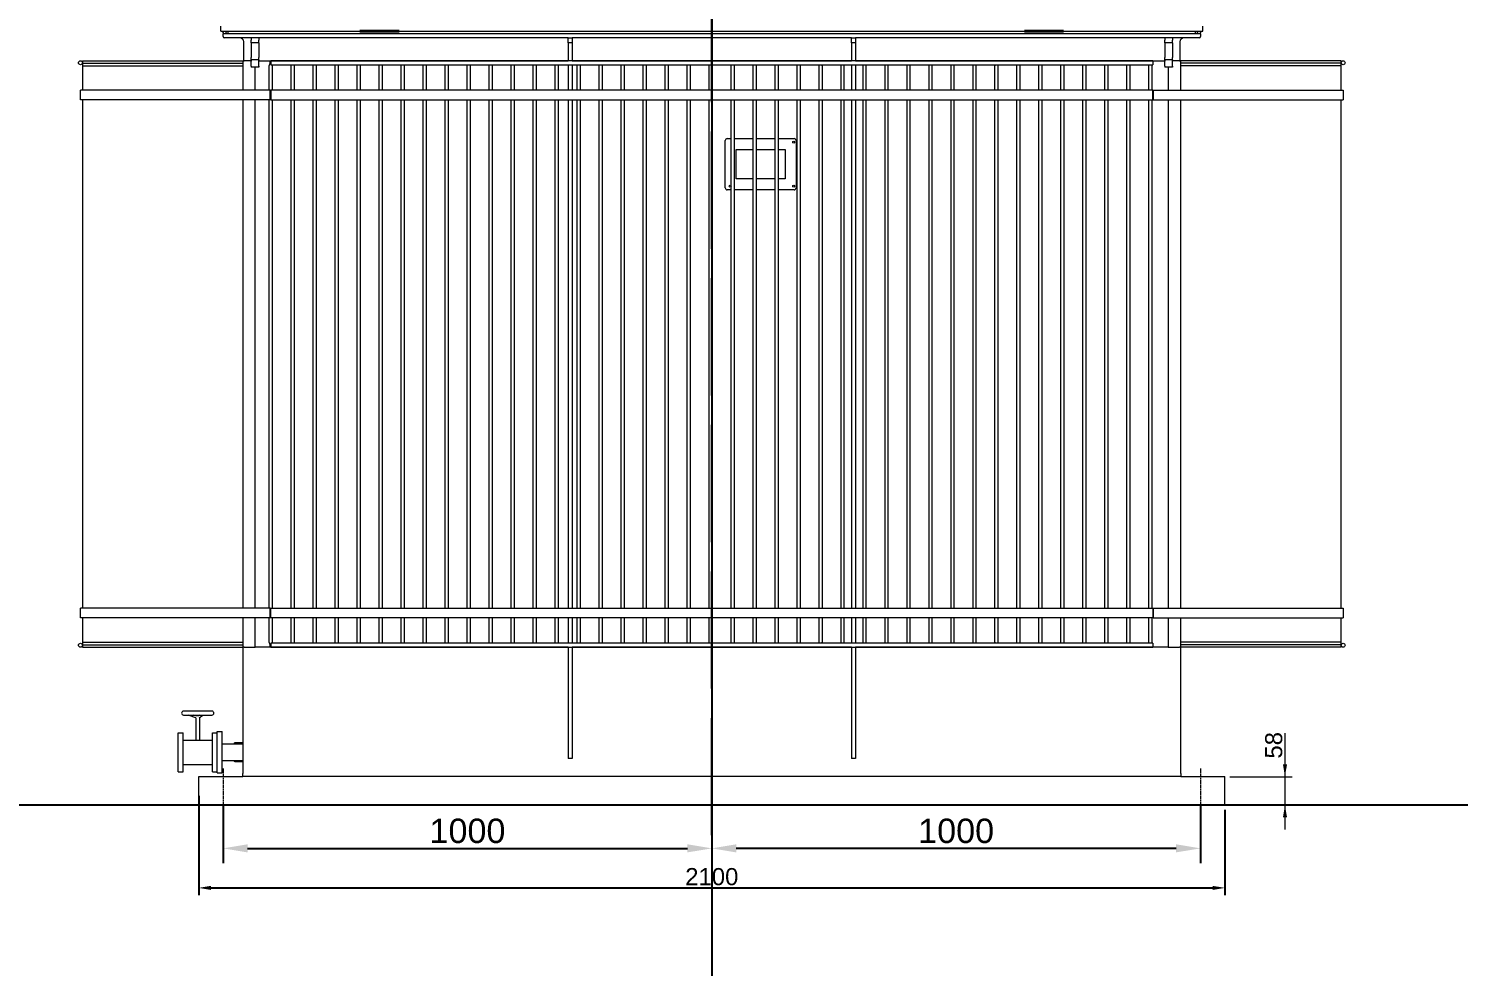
# Model space of a CAD drawing. Header units: millimetres. Extents: x 30710 to 48779, y -19256 to -8564.
# Drawn here: x 35072 to 37998, y -12579 to -10659 of the extents above; entities that cross this region are included whole.
import ezdxf

# ---------------------------------------------------------------- set-up
doc = ezdxf.new("R2010")
doc.units = ezdxf.units.MM
doc.header["$LTSCALE"] = 10
doc.linetypes.add('ACAD_ISO04W100', pattern=[30, 24, -3, 0, -3])
doc.linetypes.add('CENTER2', pattern=[1.125, 0.75, -0.125, 0.125, -0.125])
doc.layers.get('0').update_dxf_attribs({"color": 1, "linetype": 'ACAD_ISO04W100', "lineweight": 25})
doc.layers.get('Defpoints').update_dxf_attribs({"lineweight": 25})
for name, color, linetype, lineweight in [('2', 3, 'Continuous', 25), ('中心线', 1, 'CENTER2', 18), ('尺寸线层', 3, 'Continuous', 18), ('粗实线', 4, 'Continuous', 18), ('细实线', 3, 'Continuous', 35)]:
    doc.layers.add(name, color=color, linetype=linetype, lineweight=lineweight)
doc.styles.get("Standard").update_dxf_attribs({"font": ''})
doc.styles.get('Standard').set_extended_font_data('arial')
doc.dimstyles.new('1-10', dxfattribs={"dimscale": 10, "dimtxt": 3.5, "dimasz": 2.5, "dimexe": 1.5, "dimexo": 1, "dimgap": 0.5, "dimtad": 1, "dimtxsty": 'Standard', "dimcen": 2.5, "dimdle": 5, "dimclrd": 3, "dimclre": 3, "dimclrt": 3, "dimadec": 0, "dimazin": 0, "dimtfac": 1, "dimtmove": 0, "dimatfit": 2, "dimfxl": 0, "dimtolj": 1, "dimarcsym": 0})
doc.dimstyles.new('2', dxfattribs={"dimscale": 20, "dimtxt": 2.5, "dimasz": 2.5, "dimexe": 1.5, "dimexo": 0, "dimgap": 0.5, "dimtad": 1, "dimtoh": 1, "dimtxsty": 'Standard', "dimcen": -2.5, "dimdle": 5, "dimclrd": 3, "dimclre": 3, "dimclrt": 3, "dimazin": 2, "dimtfac": 1, "dimtmove": 0, "dimatfit": 2, "dimfxl": 0, "dimtolj": 1, "dimarcsym": 0})

# ---------------------------------------------------------------- blocks, each defined once
blk = doc.blocks.new('*X63')
at = {"layer": '2'}
for points in [[(35520.2, -12328.6), (35520.2, -12345.2), (35470.2, -12336.9)], [(36420.2, -12328.6), (36420.2, -12345.2), (36470.2, -12336.9)]]:
    blk.add_hatch(color=3, dxfattribs=at).paths.add_polyline_path(points, flags=0)
at = {"layer": '2', "color": 3, "lineweight": -2}
for p, q in [((35470.2, -12248.2), (35470.2, -12366.9)), ((36470.2, -12248.2), (36470.2, -12366.9)), ((35520.2, -12336.9), (36420.2, -12336.9))]:
    blk.add_line(p, q, dxfattribs=at)
at = {"layer": '2', "color": 3, "insert": (35970.2, -12301.4), "char_height": 50, "width": 288.796, "attachment_point": 5}
blk.add_mtext('1000', dxfattribs=at)
blk = doc.blocks.new('*X64')
at = {"layer": '2'}
for points in [[(35445.2, -12413.7), (35445.2, -12422), (35420.2, -12417.8)], [(37495.2, -12413.7), (37495.2, -12422), (37520.2, -12417.8)]]:
    blk.add_hatch(color=3, dxfattribs=at).paths.add_polyline_path(points, flags=0)
at = {"layer": '2', "color": 3, "lineweight": -2}
for p, q in [((35420.2, -12229.2), (35420.2, -12432.8)), ((37520.2, -12258.2), (37520.2, -12432.8)), ((35445.2, -12417.8), (37495.2, -12417.8))]:
    blk.add_line(p, q, dxfattribs=at)
at = {"layer": '2', "color": 3, "insert": (36470.2, -12395), "char_height": 35, "width": 209.947, "attachment_point": 5}
blk.add_mtext('2100', dxfattribs=at)
blk = doc.blocks.new('*X65')
at = {"layer": '2'}
for points in [[(36520.2, -12328.6), (36520.2, -12345.2), (36470.2, -12336.9)], [(37420.2, -12328.6), (37420.2, -12345.2), (37470.2, -12336.9)]]:
    blk.add_hatch(color=3, dxfattribs=at).paths.add_polyline_path(points, flags=0)
at = {"layer": '2', "color": 3, "lineweight": -2}
for p, q in [((36470.2, -12248.2), (36470.2, -12366.9)), ((37470.2, -12248.2), (37470.2, -12366.9)), ((37420.2, -12336.9), (36520.2, -12336.9))]:
    blk.add_line(p, q, dxfattribs=at)
at = {"layer": '2', "color": 3, "insert": (36970.2, -12301.4), "char_height": 50, "width": 288.796, "attachment_point": 5}
blk.add_mtext('1000', dxfattribs=at)
blk = doc.blocks.new('*X66')
at = {"layer": '尺寸线层', "linetype": 'Continuous'}
for points in [[(37643.1, -12190.2), (37647.3, -12165.2), (37639, -12165.2)], [(37643.1, -12248.2), (37647.3, -12273.2), (37639, -12273.2)]]:
    blk.add_hatch(color=3, dxfattribs=at).paths.add_polyline_path(points, flags=0)
at = {"layer": '尺寸线层', "color": 3, "linetype": 'Continuous'}
for p, q in [((37643.1, -12100.9), (37643.1, -12298.2)), ((37530.2, -12190.2), (37658.1, -12190.2)), ((37530.2, -12248.2), (37658.1, -12248.2))]:
    blk.add_line(p, q, dxfattribs=at)
at = {"layer": '尺寸线层', "color": 3, "insert": (37620.3, -12126), "char_height": 35, "width": 100.358, "attachment_point": 5, "rotation": 90}
blk.add_mtext('58', dxfattribs=at)

msp = doc.modelspace()

# ---------------------------------------------------------------- linework, layer by layer
msp.add_line((36470.22, -12310.159), (36470.22, -9854.703))
at = {"layer": 'Defpoints'}
for p, q in [((36470.22, -8564.163), (36470.22, -19256.163)), ((30710.22, -12248.159), (45830.22, -12248.159))]:
    msp.add_line(p, q, dxfattribs=at)
at = {"layer": '中心线'}
for p, q in [((35470.22, -12173.24), (35470.22, -12248.159)), ((37470.22, -12173.24), (37470.22, -12248.159))]:
    msp.add_line(p, q, dxfattribs=at)
at = {"layer": '粗实线'}
for p, q in [((35465.22, -10664.159), (35465.22, -10654.159)), ((35465.22, -10664.159), (37475.22, -10664.159)), ((37470.22, -10670.159), (35470.22, -10670.159)), ((35470.22, -10675.489), (35470.22, -10670.159)), ((36176.22, -10678.159), (35472.89, -10678.159)), ((35480.22, -10667.159), (35480.22, -10664.159)), ((35480.22, -10670.159), (35480.22, -10667.159)), ((35527.22, -10678.159), (35527.22, -10683.159)), ((35543.22, -10678.159), (35543.22, -10683.159)), ((36176.22, -10678.159), (36184.22, -10678.159)), ((36176.22, -10688.159), (36176.22, -10678.159)), ((36184.22, -10678.159), (36184.22, -10688.159)), ((36756.22, -10678.159), (36184.22, -10678.159)), ((36756.22, -10688.159), (36756.22, -10678.159)), ((36756.22, -10678.159), (36764.22, -10678.159)), ((36764.22, -10678.159), (36764.22, -10688.159)), ((37467.55, -10678.159), (36764.22, -10678.159)), ((37397.22, -10678.159), (37397.22, -10683.159)), ((37413.22, -10678.159), (37413.22, -10683.159)), ((37460.22, -10667.159), (37460.22, -10664.159)), ((37460.22, -10670.159), (37460.22, -10667.159)), ((37470.22, -10670.159), (37470.22, -10675.489)), ((37475.22, -10664.159), (37475.22, -10654.159)), ((35512.22, -10725.159), (35512.22, -10686.159)), ((35527.22, -10688.159), (35527.22, -10683.159)), ((35543.22, -10688.159), (35527.22, -10688.159)), ((35527.22, -10688.159), (35527.22, -10718.159)), ((35543.22, -10688.159), (35543.22, -10683.159)), ((35543.22, -10688.159), (35543.22, -10718.159)), ((36184.22, -10688.159), (36176.22, -10688.159)), ((36176.22, -10688.159), (36176.22, -10725.159)), ((36184.22, -10688.159), (36184.22, -10725.159)), ((36764.22, -10688.159), (36756.22, -10688.159)), ((36756.22, -10688.159), (36756.22, -10725.159)), ((36764.22, -10688.159), (36764.22, -10725.159)), ((37397.22, -10688.159), (37397.22, -10683.159)), ((37413.22, -10688.159), (37397.22, -10688.159)), ((37397.22, -10688.159), (37397.22, -10718.159)), ((37413.22, -10688.159), (37413.22, -10683.159)), ((37413.22, -10688.159), (37413.22, -10718.159)), ((37428.22, -10686.159), (37428.22, -10725.159)), ((35182.22, -10725.159), (35511.02, -10725.159)), ((35182.22, -10725.159), (35182.22, -10730.159)), ((35182.22, -10730.159), (35511.02, -10730.159)), ((35182.22, -10730.159), (35182.22, -10735.104)), ((35182.22, -10735.104), (35182.22, -10785.159)), ((35182.22, -10735.104), (35511.02, -10735.104)), ((35511.02, -10725.159), (35513.42, -10725.159)), ((35511.02, -10785.159), (35511.02, -10725.159)), ((35527.22, -10725.159), (35513.42, -10725.159)), ((35527.22, -10723.159), (35527.22, -10718.159)), ((35543.22, -10723.159), (35527.22, -10723.159)), ((35527.22, -10725.728), (35527.22, -10723.159)), ((35527.22, -10735.856), (35527.22, -10725.728)), ((35527.22, -10735.856), (35527.22, -10738.159)), ((35543.22, -10738.159), (35527.22, -10738.159)), ((35536.02, -10785.159), (35536.02, -10738.159)), ((35543.22, -10723.159), (35543.22, -10718.159)), ((35543.22, -10723.159), (35543.22, -10725.728)), ((35543.22, -10725.159), (35566.52, -10725.159)), ((35543.22, -10735.856), (35543.22, -10725.728)), ((35543.22, -10735.856), (35543.22, -10738.159)), ((35564.72, -10735.104), (35566.52, -10730.159)), ((35564.72, -10785.159), (35564.72, -10735.104)), ((35566.52, -10730.159), (35566.52, -10725.159)), ((35566.52, -10725.159), (35568.92, -10725.159)), ((37372.72, -10725.159), (35567.72, -10725.159)), ((35567.72, -10725.159), (35567.72, -10733.159)), ((35567.72, -10733.159), (37372.72, -10733.159)), ((35568.92, -10725.159), (35611.52, -10725.159)), ((35570.011, -10733.159), (35570.72, -10735.104)), ((35570.72, -10735.104), (35570.72, -10785.159)), ((35609.72, -10735.104), (35610.428, -10733.159)), ((35609.72, -10785.159), (35609.72, -10735.104)), ((35611.52, -10725.159), (35613.92, -10725.159)), ((35613.92, -10725.159), (35656.52, -10725.159)), ((35615.011, -10733.159), (35615.72, -10735.104)), ((35615.72, -10735.104), (35615.72, -10785.159)), ((35654.72, -10735.104), (35655.428, -10733.159)), ((35654.72, -10785.159), (35654.72, -10735.104)), ((35656.52, -10725.159), (35658.92, -10725.159)), ((35658.92, -10725.159), (35701.52, -10725.159)), ((35660.011, -10733.159), (35660.72, -10735.104)), ((35660.72, -10735.104), (35660.72, -10785.159)), ((35699.72, -10735.104), (35700.428, -10733.159)), ((35699.72, -10785.159), (35699.72, -10735.104)), ((35701.52, -10725.159), (35703.92, -10725.159)), ((35703.92, -10725.159), (35746.52, -10725.159)), ((35705.011, -10733.159), (35705.72, -10735.104)), ((35705.72, -10735.104), (35705.72, -10785.159)), ((35744.72, -10735.104), (35745.428, -10733.159)), ((35744.72, -10785.159), (35744.72, -10735.104)), ((35746.52, -10725.159), (35748.92, -10725.159)), ((35748.92, -10725.159), (35791.52, -10725.159)), ((35750.011, -10733.159), (35750.72, -10735.104)), ((35750.72, -10735.104), (35750.72, -10785.159)), ((35789.72, -10735.104), (35790.428, -10733.159)), ((35789.72, -10785.159), (35789.72, -10735.104)), ((35791.52, -10725.159), (35793.92, -10725.159)), ((35793.92, -10725.159), (35836.52, -10725.159)), ((35795.011, -10733.159), (35795.72, -10735.104)), ((35795.72, -10735.104), (35795.72, -10785.159)), ((35834.72, -10735.104), (35835.428, -10733.159)), ((35834.72, -10785.159), (35834.72, -10735.104)), ((35836.52, -10725.159), (35838.92, -10725.159)), ((35838.92, -10725.159), (35881.52, -10725.159)), ((35840.011, -10733.159), (35840.72, -10735.104)), ((35840.72, -10735.104), (35840.72, -10785.159)), ((35879.72, -10735.104), (35880.428, -10733.159)), ((35879.72, -10785.159), (35879.72, -10735.104)), ((35881.52, -10725.159), (35883.92, -10725.159)), ((35883.92, -10725.159), (35926.52, -10725.159)), ((35885.011, -10733.159), (35885.72, -10735.104)), ((35885.72, -10735.104), (35885.72, -10785.159)), ((35924.72, -10735.104), (35925.428, -10733.159)), ((35924.72, -10785.159), (35924.72, -10735.104)), ((35926.52, -10725.159), (35928.92, -10725.159)), ((35928.92, -10725.159), (35971.52, -10725.159)), ((35930.011, -10733.159), (35930.72, -10735.104)), ((35930.72, -10735.104), (35930.72, -10785.159)), ((35969.72, -10735.104), (35970.428, -10733.159)), ((35969.72, -10785.159), (35969.72, -10735.104)), ((35971.52, -10725.159), (35973.92, -10725.159)), ((35973.92, -10725.159), (36016.52, -10725.159)), ((35975.011, -10733.159), (35975.72, -10735.104)), ((35975.72, -10735.104), (35975.72, -10785.159)), ((36014.72, -10735.104), (36015.428, -10733.159)), ((36014.72, -10785.159), (36014.72, -10735.104)), ((36016.52, -10725.159), (36018.92, -10725.159)), ((36018.92, -10725.159), (36061.52, -10725.159)), ((36020.011, -10733.159), (36020.72, -10735.104)), ((36020.72, -10735.104), (36020.72, -10785.159)), ((36059.72, -10735.104), (36060.428, -10733.159)), ((36059.72, -10785.159), (36059.72, -10735.104)), ((36061.52, -10725.159), (36063.92, -10725.159)), ((36063.92, -10725.159), (36106.52, -10725.159)), ((36065.011, -10733.159), (36065.72, -10735.104)), ((36065.72, -10735.104), (36065.72, -10785.159)), ((36104.72, -10735.104), (36105.428, -10733.159)), ((36104.72, -10785.159), (36104.72, -10735.104)), ((36106.52, -10725.159), (36108.92, -10725.159)), ((36108.92, -10725.159), (36151.52, -10725.159)), ((36110.011, -10733.159), (36110.72, -10735.104)), ((36110.72, -10735.104), (36110.72, -10785.159)), ((36149.72, -10735.104), (36150.428, -10733.159)), ((36149.72, -10785.159), (36149.72, -10735.104)), ((36151.52, -10725.159), (36153.92, -10725.159)), ((36153.92, -10725.159), (36176.22, -10725.159)), ((36155.011, -10733.159), (36155.72, -10735.104)), ((36155.72, -10735.104), (36155.72, -10785.159)), ((36176.22, -10733.159), (36176.22, -10785.159)), ((36184.22, -10725.159), (36196.52, -10725.159)), ((36184.22, -10733.159), (36184.22, -10785.159)), ((36194.72, -10735.104), (36195.428, -10733.159)), ((36194.72, -10785.159), (36194.72, -10735.104)), ((36196.52, -10725.159), (36198.92, -10725.159)), ((36198.92, -10725.159), (36241.52, -10725.159)), ((36200.011, -10733.159), (36200.72, -10735.104)), ((36200.72, -10735.104), (36200.72, -10785.159)), ((36239.72, -10735.104), (36240.428, -10733.159)), ((36239.72, -10785.159), (36239.72, -10735.104)), ((36241.52, -10725.159), (36243.92, -10725.159)), ((36243.92, -10725.159), (36286.52, -10725.159)), ((36245.011, -10733.159), (36245.72, -10735.104)), ((36245.72, -10735.104), (36245.72, -10785.159)), ((36284.72, -10735.104), (36285.428, -10733.159)), ((36284.72, -10785.159), (36284.72, -10735.104)), ((36286.52, -10725.159), (36288.92, -10725.159)), ((36288.92, -10725.159), (36331.52, -10725.159)), ((36290.011, -10733.159), (36290.72, -10735.104)), ((36290.72, -10735.104), (36290.72, -10785.159)), ((36329.72, -10735.104), (36330.428, -10733.159)), ((36329.72, -10785.159), (36329.72, -10735.104)), ((36331.52, -10725.159), (36333.92, -10725.159)), ((36333.92, -10725.159), (36376.52, -10725.159)), ((36335.011, -10733.159), (36335.72, -10735.104)), ((36335.72, -10735.104), (36335.72, -10785.159)), ((36374.72, -10735.104), (36375.428, -10733.159)), ((36374.72, -10785.159), (36374.72, -10735.104)), ((36376.52, -10725.159), (36378.92, -10725.159)), ((36378.92, -10725.159), (36421.52, -10725.159)), ((36380.011, -10733.159), (36380.72, -10735.104)), ((36380.72, -10735.104), (36380.72, -10785.159)), ((36419.72, -10735.104), (36420.428, -10733.159)), ((36419.72, -10785.159), (36419.72, -10735.104)), ((36421.52, -10725.159), (36423.92, -10725.159)), ((36423.92, -10725.159), (36466.52, -10725.159)), ((36425.011, -10733.159), (36425.72, -10735.104)), ((36425.72, -10735.104), (36425.72, -10785.159)), ((36464.72, -10735.104), (36465.428, -10733.159)), ((36464.72, -10785.159), (36464.72, -10735.104)), ((36466.52, -10725.159), (36468.92, -10725.159)), ((36468.92, -10725.159), (36511.52, -10725.159)), ((36470.011, -10733.159), (36470.72, -10735.104)), ((36470.72, -10735.104), (36470.72, -10785.159)), ((36509.72, -10735.104), (36510.428, -10733.159)), ((36509.72, -10785.159), (36509.72, -10735.104)), ((36511.52, -10725.159), (36513.92, -10725.159)), ((36513.92, -10725.159), (36556.52, -10725.159)), ((36515.011, -10733.159), (36515.72, -10735.104)), ((36515.72, -10735.104), (36515.72, -10785.159)), ((36554.72, -10735.104), (36555.428, -10733.159)), ((36554.72, -10785.159), (36554.72, -10735.104)), ((36556.52, -10725.159), (36558.92, -10725.159)), ((36558.92, -10725.159), (36601.52, -10725.159)), ((36560.011, -10733.159), (36560.72, -10735.104)), ((36560.72, -10735.104), (36560.72, -10785.159)), ((36599.72, -10735.104), (36600.428, -10733.159)), ((36599.72, -10785.159), (36599.72, -10735.104)), ((36601.52, -10725.159), (36603.92, -10725.159)), ((36603.92, -10725.159), (36646.52, -10725.159)), ((36605.011, -10733.159), (36605.72, -10735.104)), ((36605.72, -10735.104), (36605.72, -10785.159)), ((36644.72, -10735.104), (36645.428, -10733.159)), ((36644.72, -10785.159), (36644.72, -10735.104)), ((36646.52, -10725.159), (36648.92, -10725.159)), ((36648.92, -10725.159), (36691.52, -10725.159)), ((36650.011, -10733.159), (36650.72, -10735.104)), ((36650.72, -10735.104), (36650.72, -10785.159)), ((36689.72, -10735.104), (36690.428, -10733.159)), ((36689.72, -10785.159), (36689.72, -10735.104)), ((36691.52, -10725.159), (36693.92, -10725.159)), ((36693.92, -10725.159), (36736.52, -10725.159)), ((36695.011, -10733.159), (36695.72, -10735.104)), ((36695.72, -10735.104), (36695.72, -10785.159)), ((36734.72, -10735.104), (36735.428, -10733.159)), ((36734.72, -10785.159), (36734.72, -10735.104)), ((36736.52, -10725.159), (36738.92, -10725.159)), ((36738.92, -10725.159), (36756.22, -10725.159)), ((36740.011, -10733.159), (36740.72, -10735.104)), ((36740.72, -10735.104), (36740.72, -10785.159)), ((36756.22, -10733.159), (36756.22, -10785.159)), ((36764.22, -10725.159), (36781.52, -10725.159)), ((36764.22, -10733.159), (36764.22, -10785.159)), ((36779.72, -10735.104), (36780.428, -10733.159)), ((36779.72, -10785.159), (36779.72, -10735.104)), ((36781.52, -10725.159), (36783.92, -10725.159)), ((36783.92, -10725.159), (36826.52, -10725.159)), ((36785.011, -10733.159), (36785.72, -10735.104)), ((36785.72, -10735.104), (36785.72, -10785.159)), ((36824.72, -10735.104), (36825.428, -10733.159)), ((36824.72, -10785.159), (36824.72, -10735.104)), ((36826.52, -10725.159), (36828.92, -10725.159)), ((36828.92, -10725.159), (36871.52, -10725.159)), ((36830.011, -10733.159), (36830.72, -10735.104)), ((36830.72, -10735.104), (36830.72, -10785.159)), ((36869.72, -10735.104), (36870.428, -10733.159)), ((36869.72, -10785.159), (36869.72, -10735.104)), ((36871.52, -10725.159), (36873.92, -10725.159)), ((36873.92, -10725.159), (36916.52, -10725.159)), ((36875.011, -10733.159), (36875.72, -10735.104)), ((36875.72, -10735.104), (36875.72, -10785.159)), ((36914.72, -10735.104), (36915.428, -10733.159)), ((36914.72, -10785.159), (36914.72, -10735.104)), ((36916.52, -10725.159), (36918.92, -10725.159)), ((36918.92, -10725.159), (36961.52, -10725.159)), ((36920.011, -10733.159), (36920.72, -10735.104)), ((36920.72, -10735.104), (36920.72, -10785.159)), ((36959.72, -10735.104), (36960.428, -10733.159)), ((36959.72, -10785.159), (36959.72, -10735.104)), ((36961.52, -10725.159), (36963.92, -10725.159)), ((36963.92, -10725.159), (37006.52, -10725.159)), ((36965.011, -10733.159), (36965.72, -10735.104)), ((36965.72, -10735.104), (36965.72, -10785.159)), ((37004.72, -10735.104), (37005.428, -10733.159)), ((37004.72, -10785.159), (37004.72, -10735.104)), ((37006.52, -10725.159), (37008.92, -10725.159)), ((37008.92, -10725.159), (37051.52, -10725.159)), ((37010.011, -10733.159), (37010.72, -10735.104)), ((37010.72, -10735.104), (37010.72, -10785.159)), ((37049.72, -10735.104), (37050.428, -10733.159)), ((37049.72, -10785.159), (37049.72, -10735.104)), ((37051.52, -10725.159), (37053.92, -10725.159)), ((37053.92, -10725.159), (37096.52, -10725.159)), ((37055.011, -10733.159), (37055.72, -10735.104)), ((37055.72, -10735.104), (37055.72, -10785.159)), ((37094.72, -10735.104), (37095.428, -10733.159)), ((37094.72, -10785.159), (37094.72, -10735.104)), ((37096.52, -10725.159), (37098.92, -10725.159)), ((37098.92, -10725.159), (37141.52, -10725.159)), ((37100.011, -10733.159), (37100.72, -10735.104)), ((37100.72, -10735.104), (37100.72, -10785.159)), ((37139.72, -10735.104), (37140.428, -10733.159)), ((37139.72, -10785.159), (37139.72, -10735.104)), ((37141.52, -10725.159), (37143.92, -10725.159)), ((37143.92, -10725.159), (37186.52, -10725.159)), ((37145.011, -10733.159), (37145.72, -10735.104)), ((37145.72, -10735.104), (37145.72, -10785.159)), ((37184.72, -10735.104), (37185.428, -10733.159)), ((37184.72, -10785.159), (37184.72, -10735.104)), ((37186.52, -10725.159), (37188.92, -10725.159)), ((37188.92, -10725.159), (37231.52, -10725.159)), ((37190.011, -10733.159), (37190.72, -10735.104)), ((37190.72, -10735.104), (37190.72, -10785.159)), ((37229.72, -10735.104), (37230.428, -10733.159)), ((37229.72, -10785.159), (37229.72, -10735.104)), ((37231.52, -10725.159), (37233.92, -10725.159)), ((37233.92, -10725.159), (37276.52, -10725.159)), ((37235.011, -10733.159), (37235.72, -10735.104)), ((37235.72, -10735.104), (37235.72, -10785.159)), ((37274.72, -10735.104), (37275.428, -10733.159)), ((37274.72, -10785.159), (37274.72, -10735.104)), ((37276.52, -10725.159), (37278.92, -10725.159)), ((37278.92, -10725.159), (37321.52, -10725.159)), ((37280.011, -10733.159), (37280.72, -10735.104)), ((37280.72, -10735.104), (37280.72, -10785.159)), ((37319.72, -10735.104), (37320.428, -10733.159)), ((37319.72, -10785.159), (37319.72, -10735.104)), ((37321.52, -10725.159), (37323.92, -10725.159)), ((37323.92, -10725.159), (37366.52, -10725.159)), ((37325.011, -10733.159), (37325.72, -10735.104)), ((37325.72, -10735.104), (37325.72, -10785.159)), ((37364.72, -10735.104), (37365.428, -10733.159)), ((37364.72, -10785.159), (37364.72, -10735.104)), ((37366.52, -10725.159), (37368.92, -10725.159)), ((37368.92, -10725.159), (37397.22, -10725.159)), ((37370.011, -10733.159), (37370.72, -10735.104)), ((37370.72, -10735.104), (37370.72, -10785.159)), ((37372.72, -10725.159), (37372.72, -10733.159)), ((37397.22, -10723.159), (37397.22, -10718.159)), ((37413.22, -10723.159), (37397.22, -10723.159)), ((37397.22, -10725.728), (37397.22, -10723.159)), ((37397.22, -10735.856), (37397.22, -10725.728)), ((37397.22, -10735.856), (37397.22, -10738.159)), ((37413.22, -10738.159), (37397.22, -10738.159)), ((37404.42, -10738.159), (37404.42, -10785.159)), ((37413.22, -10723.159), (37413.22, -10718.159)), ((37413.22, -10723.159), (37413.22, -10725.728)), ((37427.02, -10725.159), (37413.22, -10725.159)), ((37413.22, -10735.856), (37413.22, -10725.728)), ((37413.22, -10735.856), (37413.22, -10738.159)), ((37427.02, -10725.159), (37429.42, -10725.159)), ((37758.22, -10725.159), (37429.42, -10725.159)), ((37429.42, -10725.159), (37429.42, -10785.159)), ((37758.22, -10730.159), (37429.42, -10730.159)), ((37758.22, -10735.104), (37429.42, -10735.104)), ((37758.22, -10730.159), (37758.22, -10725.159)), ((37758.22, -10735.104), (37758.22, -10730.159)), ((37758.22, -10785.159), (37758.22, -10735.104)), ((35178.218, -10805.159), (35178.218, -10785.159)), ((35566.718, -10785.159), (35178.218, -10785.159)), ((35566.718, -10805.159), (35566.718, -10785.159)), ((35566.718, -10785.159), (35567.72, -10785.159)), ((35567.72, -10785.159), (35567.72, -10805.159)), ((37372.72, -10785.159), (35567.72, -10785.159)), ((37372.72, -10785.159), (37373.721, -10785.159)), ((37372.72, -10805.159), (37372.72, -10785.159)), ((37373.721, -10785.159), (37373.721, -10805.159)), ((37373.721, -10785.159), (37762.221, -10785.159)), ((37762.221, -10785.159), (37762.221, -10805.159)), ((35566.718, -10805.159), (35178.218, -10805.159)), ((35182.22, -10805.159), (35182.22, -11845.159)), ((35511.02, -11845.159), (35511.02, -10805.159)), ((35536.02, -11845.159), (35536.02, -10805.159)), ((35564.72, -11845.159), (35564.72, -10805.159)), ((35567.72, -10805.159), (35566.718, -10805.159)), ((35567.72, -10805.159), (37372.72, -10805.159)), ((35570.72, -10805.159), (35570.72, -11845.159)), ((35609.72, -11845.159), (35609.72, -10805.159)), ((35615.72, -10805.159), (35615.72, -11845.159)), ((35654.72, -11845.159), (35654.72, -10805.159)), ((35660.72, -10805.159), (35660.72, -11845.159)), ((35699.72, -11845.159), (35699.72, -10805.159)), ((35705.72, -10805.159), (35705.72, -11845.159)), ((35744.72, -11845.159), (35744.72, -10805.159)), ((35750.72, -10805.159), (35750.72, -11845.159)), ((35789.72, -11845.159), (35789.72, -10805.159)), ((35795.72, -10805.159), (35795.72, -11845.159)), ((35834.72, -11845.159), (35834.72, -10805.159)), ((35840.72, -10805.159), (35840.72, -11845.159)), ((35879.72, -11845.159), (35879.72, -10805.159)), ((35885.72, -10805.159), (35885.72, -11845.159)), ((35924.72, -11845.159), (35924.72, -10805.159)), ((35930.72, -10805.159), (35930.72, -11845.159)), ((35969.72, -11845.159), (35969.72, -10805.159)), ((35975.72, -10805.159), (35975.72, -11845.159)), ((36014.72, -11845.159), (36014.72, -10805.159)), ((36020.72, -10805.159), (36020.72, -11845.159)), ((36059.72, -11845.159), (36059.72, -10805.159)), ((36065.72, -10805.159), (36065.72, -11845.159)), ((36104.72, -11845.159), (36104.72, -10805.159)), ((36110.72, -10805.159), (36110.72, -11845.159)), ((36149.72, -11845.159), (36149.72, -10805.159)), ((36155.72, -10805.159), (36155.72, -11845.159)), ((36176.22, -10805.159), (36176.22, -11845.159)), ((36184.22, -10805.159), (36184.22, -11845.159)), ((36194.72, -11845.159), (36194.72, -10805.159)), ((36200.72, -10805.159), (36200.72, -11845.159)), ((36239.72, -11845.159), (36239.72, -10805.159)), ((36245.72, -10805.159), (36245.72, -11845.159)), ((36284.72, -11845.159), (36284.72, -10805.159)), ((36290.72, -10805.159), (36290.72, -11845.159)), ((36329.72, -11845.159), (36329.72, -10805.159)), ((36335.72, -10805.159), (36335.72, -11845.159)), ((36374.72, -11845.159), (36374.72, -10805.159)), ((36380.72, -10805.159), (36380.72, -11845.159)), ((36419.72, -11845.159), (36419.72, -10805.159)), ((36425.72, -10805.159), (36425.72, -11845.159)), ((36464.72, -11845.159), (36464.72, -10805.159)), ((36470.72, -10805.159), (36470.72, -11845.159)), ((36509.72, -11845.159), (36509.72, -10805.159)), ((36515.72, -10805.159), (36515.72, -11845.159)), ((36554.72, -11845.159), (36554.72, -10805.159)), ((36560.72, -10805.159), (36560.72, -11845.159)), ((36599.72, -11845.159), (36599.72, -10805.159)), ((36605.72, -10805.159), (36605.72, -11845.159)), ((36644.72, -11845.159), (36644.72, -10805.159)), ((36650.72, -10805.159), (36650.72, -11845.159)), ((36689.72, -11845.159), (36689.72, -10805.159)), ((36695.72, -10805.159), (36695.72, -11845.159)), ((36734.72, -11845.159), (36734.72, -10805.159)), ((36740.72, -10805.159), (36740.72, -11845.159)), ((36756.22, -10805.159), (36756.22, -11845.159)), ((36764.22, -10805.159), (36764.22, -11845.159)), ((36779.72, -11845.159), (36779.72, -10805.159)), ((36785.72, -10805.159), (36785.72, -11845.159)), ((36824.72, -11845.159), (36824.72, -10805.159)), ((36830.72, -10805.159), (36830.72, -11845.159)), ((36869.72, -11845.159), (36869.72, -10805.159)), ((36875.72, -10805.159), (36875.72, -11845.159)), ((36914.72, -11845.159), (36914.72, -10805.159)), ((36920.72, -10805.159), (36920.72, -11845.159)), ((36959.72, -11845.159), (36959.72, -10805.159)), ((36965.72, -10805.159), (36965.72, -11845.159)), ((37004.72, -11845.159), (37004.72, -10805.159)), ((37010.72, -10805.159), (37010.72, -11845.159)), ((37049.72, -11845.159), (37049.72, -10805.159)), ((37055.72, -10805.159), (37055.72, -11845.159)), ((37094.72, -11845.159), (37094.72, -10805.159)), ((37100.72, -10805.159), (37100.72, -11845.159)), ((37139.72, -11845.159), (37139.72, -10805.159)), ((37145.72, -10805.159), (37145.72, -11845.159)), ((37184.72, -11845.159), (37184.72, -10805.159)), ((37190.72, -10805.159), (37190.72, -11845.159)), ((37229.72, -11845.159), (37229.72, -10805.159)), ((37235.72, -10805.159), (37235.72, -11845.159)), ((37274.72, -11845.159), (37274.72, -10805.159)), ((37280.72, -10805.159), (37280.72, -11845.159)), ((37319.72, -11845.159), (37319.72, -10805.159)), ((37325.72, -10805.159), (37325.72, -11845.159)), ((37364.72, -11845.159), (37364.72, -10805.159)), ((37370.72, -10805.159), (37370.72, -11845.159)), ((37373.721, -10805.159), (37372.72, -10805.159)), ((37373.721, -10805.159), (37762.221, -10805.159)), ((37404.42, -10805.159), (37404.42, -11845.159)), ((37429.42, -10805.159), (37429.42, -11845.159)), ((37758.22, -11845.159), (37758.22, -10805.159)), ((36501.72, -10884.159), (36509.72, -10884.159)), ((36515.72, -10884.159), (36554.72, -10884.159)), ((36560.72, -10884.159), (36599.72, -10884.159)), ((36605.72, -10884.159), (36638.72, -10884.159)), ((36497.72, -10985.159), (36497.72, -10888.159)), ((36520.22, -10906.659), (36554.72, -10906.659)), ((36520.22, -10966.659), (36520.22, -10906.659)), ((36560.72, -10906.659), (36599.72, -10906.659)), ((36605.72, -10906.659), (36620.22, -10906.659)), ((36620.22, -10906.659), (36620.22, -10966.659)), ((36642.72, -10888.159), (36642.72, -10985.159)), ((36554.72, -10966.659), (36520.22, -10966.659)), ((36599.72, -10966.659), (36560.72, -10966.659)), ((36620.22, -10966.659), (36605.72, -10966.659)), ((36509.72, -10989.159), (36501.72, -10989.159)), ((36554.72, -10989.159), (36515.72, -10989.159)), ((36599.72, -10989.159), (36560.72, -10989.159)), ((36638.72, -10989.159), (36605.72, -10989.159)), ((35178.218, -11865.159), (35178.218, -11845.159)), ((35566.718, -11845.159), (35178.218, -11845.159)), ((35566.718, -11865.159), (35566.718, -11845.159)), ((35566.718, -11845.159), (35567.72, -11845.159)), ((35567.72, -11845.159), (37372.72, -11845.159)), ((35567.72, -11865.159), (35567.72, -11845.159)), ((37372.72, -11845.159), (37373.721, -11845.159)), ((37372.72, -11845.159), (37372.72, -11865.159)), ((37373.721, -11845.159), (37373.721, -11865.159)), ((37373.721, -11845.159), (37762.221, -11845.159)), ((37762.221, -11845.159), (37762.221, -11865.159)), ((35566.718, -11865.159), (35178.218, -11865.159)), ((35182.22, -11865.159), (35182.22, -11915.213)), ((35511.02, -11925.159), (35511.02, -11865.159)), ((35536.02, -11925.159), (35536.02, -11865.159)), ((35564.72, -11915.213), (35564.72, -11865.159)), ((35567.72, -11865.159), (35566.718, -11865.159)), ((37372.72, -11865.159), (35567.72, -11865.159)), ((35570.72, -11865.159), (35570.72, -11915.213)), ((35609.72, -11915.213), (35609.72, -11865.159)), ((35615.72, -11865.159), (35615.72, -11915.213)), ((35654.72, -11915.213), (35654.72, -11865.159)), ((35660.72, -11865.159), (35660.72, -11915.213)), ((35699.72, -11915.213), (35699.72, -11865.159)), ((35705.72, -11865.159), (35705.72, -11915.213)), ((35744.72, -11915.213), (35744.72, -11865.159)), ((35750.72, -11865.159), (35750.72, -11915.213)), ((35789.72, -11915.213), (35789.72, -11865.159)), ((35795.72, -11865.159), (35795.72, -11915.213)), ((35834.72, -11915.213), (35834.72, -11865.159)), ((35840.72, -11865.159), (35840.72, -11915.213)), ((35879.72, -11915.213), (35879.72, -11865.159)), ((35885.72, -11865.159), (35885.72, -11915.213)), ((35924.72, -11915.213), (35924.72, -11865.159)), ((35930.72, -11865.159), (35930.72, -11915.213)), ((35969.72, -11915.213), (35969.72, -11865.159)), ((35975.72, -11865.159), (35975.72, -11915.213)), ((36014.72, -11915.213), (36014.72, -11865.159)), ((36020.72, -11865.159), (36020.72, -11915.213)), ((36059.72, -11915.213), (36059.72, -11865.159)), ((36065.72, -11865.159), (36065.72, -11915.213)), ((36104.72, -11915.213), (36104.72, -11865.159)), ((36110.72, -11865.159), (36110.72, -11915.213)), ((36149.72, -11915.213), (36149.72, -11865.159)), ((36155.72, -11865.159), (36155.72, -11915.213)), ((36176.22, -11865.159), (36176.22, -11917.159)), ((36184.22, -11865.159), (36184.22, -11917.159)), ((36194.72, -11915.213), (36194.72, -11865.159)), ((36200.72, -11865.159), (36200.72, -11915.213)), ((36239.72, -11915.213), (36239.72, -11865.159)), ((36245.72, -11865.159), (36245.72, -11915.213)), ((36284.72, -11915.213), (36284.72, -11865.159)), ((36290.72, -11865.159), (36290.72, -11915.213)), ((36329.72, -11915.213), (36329.72, -11865.159)), ((36335.72, -11865.159), (36335.72, -11915.213)), ((36374.72, -11915.213), (36374.72, -11865.159)), ((36380.72, -11865.159), (36380.72, -11915.213)), ((36419.72, -11915.213), (36419.72, -11865.159)), ((36425.72, -11865.159), (36425.72, -11915.213)), ((36464.72, -11915.213), (36464.72, -11865.159)), ((36470.72, -11865.159), (36470.72, -11915.213)), ((36509.72, -11915.213), (36509.72, -11865.159)), ((36515.72, -11865.159), (36515.72, -11915.213)), ((36554.72, -11915.213), (36554.72, -11865.159)), ((36560.72, -11865.159), (36560.72, -11915.213)), ((36599.72, -11915.213), (36599.72, -11865.159)), ((36605.72, -11865.159), (36605.72, -11915.213)), ((36644.72, -11915.213), (36644.72, -11865.159)), ((36650.72, -11865.159), (36650.72, -11915.213)), ((36689.72, -11915.213), (36689.72, -11865.159)), ((36695.72, -11865.159), (36695.72, -11915.213)), ((36734.72, -11915.213), (36734.72, -11865.159)), ((36740.72, -11865.159), (36740.72, -11915.213)), ((36756.22, -11865.159), (36756.22, -11917.159)), ((36764.22, -11865.159), (36764.22, -11917.159)), ((36779.72, -11915.213), (36779.72, -11865.159)), ((36785.72, -11865.159), (36785.72, -11915.213)), ((36824.72, -11915.213), (36824.72, -11865.159)), ((36830.72, -11865.159), (36830.72, -11915.213)), ((36869.72, -11915.213), (36869.72, -11865.159)), ((36875.72, -11865.159), (36875.72, -11915.213)), ((36914.72, -11915.213), (36914.72, -11865.159)), ((36920.72, -11865.159), (36920.72, -11915.213)), ((36959.72, -11915.213), (36959.72, -11865.159)), ((36965.72, -11865.159), (36965.72, -11915.213)), ((37004.72, -11915.213), (37004.72, -11865.159)), ((37010.72, -11865.159), (37010.72, -11915.213)), ((37049.72, -11915.213), (37049.72, -11865.159)), ((37055.72, -11865.159), (37055.72, -11915.213)), ((37094.72, -11915.213), (37094.72, -11865.159)), ((37100.72, -11865.159), (37100.72, -11915.213)), ((37139.72, -11915.213), (37139.72, -11865.159)), ((37145.72, -11865.159), (37145.72, -11915.213)), ((37184.72, -11915.213), (37184.72, -11865.159)), ((37190.72, -11865.159), (37190.72, -11915.213)), ((37229.72, -11915.213), (37229.72, -11865.159)), ((37235.72, -11865.159), (37235.72, -11915.213)), ((37274.72, -11915.213), (37274.72, -11865.159)), ((37280.72, -11865.159), (37280.72, -11915.213)), ((37319.72, -11915.213), (37319.72, -11865.159)), ((37325.72, -11865.159), (37325.72, -11915.213)), ((37364.72, -11915.213), (37364.72, -11865.159)), ((37370.72, -11865.159), (37370.72, -11915.213)), ((37373.721, -11865.159), (37372.72, -11865.159)), ((37373.721, -11865.159), (37762.221, -11865.159)), ((37404.42, -11865.159), (37404.42, -11925.159)), ((37429.42, -11865.159), (37429.42, -11925.159)), ((37758.22, -11915.213), (37758.22, -11865.159)), ((35182.22, -11915.213), (35182.22, -11920.159)), ((35182.22, -11915.213), (35510.22, -11915.213)), ((35182.22, -11920.159), (35510.22, -11920.159)), ((35182.22, -11920.159), (35182.22, -11925.159)), ((35182.22, -11925.159), (35510.22, -11925.159)), ((35510.22, -11913.159), (35510.22, -12183.422)), ((35511.02, -11913.159), (35510.22, -11913.159)), ((35513.42, -11925.159), (35511.02, -11925.159)), ((35513.42, -11925.159), (35536.02, -11925.159)), ((35566.52, -11925.159), (35536.02, -11925.159)), ((35566.52, -11920.159), (35564.72, -11915.213)), ((35566.52, -11925.159), (35566.52, -11920.159)), ((35568.92, -11925.159), (35566.52, -11925.159)), ((37372.72, -11917.159), (35567.72, -11917.159)), ((35567.72, -11917.159), (35567.72, -11925.159)), ((35567.72, -11925.159), (37372.72, -11925.159)), ((35611.52, -11925.159), (35568.92, -11925.159)), ((35570.72, -11915.213), (35570.011, -11917.159)), ((35610.428, -11917.159), (35609.72, -11915.213)), ((35613.92, -11925.159), (35611.52, -11925.159)), ((35656.52, -11925.159), (35613.92, -11925.159)), ((35615.72, -11915.213), (35615.011, -11917.159)), ((35655.428, -11917.159), (35654.72, -11915.213)), ((35658.92, -11925.159), (35656.52, -11925.159)), ((35701.52, -11925.159), (35658.92, -11925.159)), ((35660.72, -11915.213), (35660.011, -11917.159)), ((35700.428, -11917.159), (35699.72, -11915.213)), ((35703.92, -11925.159), (35701.52, -11925.159)), ((35746.52, -11925.159), (35703.92, -11925.159)), ((35705.72, -11915.213), (35705.011, -11917.159)), ((35745.428, -11917.159), (35744.72, -11915.213)), ((35748.92, -11925.159), (35746.52, -11925.159)), ((35791.52, -11925.159), (35748.92, -11925.159)), ((35750.72, -11915.213), (35750.011, -11917.159)), ((35790.428, -11917.159), (35789.72, -11915.213)), ((35793.92, -11925.159), (35791.52, -11925.159)), ((35836.52, -11925.159), (35793.92, -11925.159)), ((35795.72, -11915.213), (35795.011, -11917.159)), ((35835.428, -11917.159), (35834.72, -11915.213)), ((35838.92, -11925.159), (35836.52, -11925.159)), ((35881.52, -11925.159), (35838.92, -11925.159)), ((35840.72, -11915.213), (35840.011, -11917.159)), ((35880.428, -11917.159), (35879.72, -11915.213)), ((35883.92, -11925.159), (35881.52, -11925.159)), ((35926.52, -11925.159), (35883.92, -11925.159)), ((35885.72, -11915.213), (35885.011, -11917.159)), ((35925.428, -11917.159), (35924.72, -11915.213)), ((35928.92, -11925.159), (35926.52, -11925.159)), ((35971.52, -11925.159), (35928.92, -11925.159)), ((35930.72, -11915.213), (35930.011, -11917.159)), ((35970.428, -11917.159), (35969.72, -11915.213)), ((35973.92, -11925.159), (35971.52, -11925.159)), ((36016.52, -11925.159), (35973.92, -11925.159)), ((35975.72, -11915.213), (35975.011, -11917.159)), ((36015.428, -11917.159), (36014.72, -11915.213)), ((36018.92, -11925.159), (36016.52, -11925.159)), ((36061.52, -11925.159), (36018.92, -11925.159)), ((36020.72, -11915.213), (36020.011, -11917.159)), ((36060.428, -11917.159), (36059.72, -11915.213)), ((36063.92, -11925.159), (36061.52, -11925.159)), ((36106.52, -11925.159), (36063.92, -11925.159)), ((36065.72, -11915.213), (36065.011, -11917.159)), ((36105.428, -11917.159), (36104.72, -11915.213)), ((36108.92, -11925.159), (36106.52, -11925.159)), ((36151.52, -11925.159), (36108.92, -11925.159)), ((36110.72, -11915.213), (36110.011, -11917.159)), ((36150.428, -11917.159), (36149.72, -11915.213)), ((36153.92, -11925.159), (36151.52, -11925.159)), ((36176.22, -11925.159), (36153.92, -11925.159)), ((36155.72, -11915.213), (36155.011, -11917.159)), ((36176.22, -11925.159), (36176.22, -12153.159)), ((36196.52, -11925.159), (36184.22, -11925.159)), ((36184.22, -11925.159), (36184.22, -12153.159)), ((36195.428, -11917.159), (36194.72, -11915.213)), ((36198.92, -11925.159), (36196.52, -11925.159)), ((36241.52, -11925.159), (36198.92, -11925.159)), ((36200.72, -11915.213), (36200.011, -11917.159)), ((36240.428, -11917.159), (36239.72, -11915.213)), ((36243.92, -11925.159), (36241.52, -11925.159)), ((36286.52, -11925.159), (36243.92, -11925.159)), ((36245.72, -11915.213), (36245.011, -11917.159)), ((36285.428, -11917.159), (36284.72, -11915.213)), ((36288.92, -11925.159), (36286.52, -11925.159)), ((36331.52, -11925.159), (36288.92, -11925.159)), ((36290.72, -11915.213), (36290.011, -11917.159)), ((36330.428, -11917.159), (36329.72, -11915.213)), ((36333.92, -11925.159), (36331.52, -11925.159)), ((36376.52, -11925.159), (36333.92, -11925.159)), ((36335.72, -11915.213), (36335.011, -11917.159)), ((36375.428, -11917.159), (36374.72, -11915.213)), ((36378.92, -11925.159), (36376.52, -11925.159)), ((36421.52, -11925.159), (36378.92, -11925.159)), ((36380.72, -11915.213), (36380.011, -11917.159)), ((36420.428, -11917.159), (36419.72, -11915.213)), ((36423.92, -11925.159), (36421.52, -11925.159)), ((36466.52, -11925.159), (36423.92, -11925.159)), ((36425.72, -11915.213), (36425.011, -11917.159)), ((36465.428, -11917.159), (36464.72, -11915.213)), ((36468.92, -11925.159), (36466.52, -11925.159)), ((36511.52, -11925.159), (36468.92, -11925.159)), ((36470.72, -11915.213), (36470.011, -11917.159)), ((36510.428, -11917.159), (36509.72, -11915.213)), ((36513.92, -11925.159), (36511.52, -11925.159)), ((36556.52, -11925.159), (36513.92, -11925.159)), ((36515.72, -11915.213), (36515.011, -11917.159)), ((36555.428, -11917.159), (36554.72, -11915.213)), ((36558.92, -11925.159), (36556.52, -11925.159)), ((36601.52, -11925.159), (36558.92, -11925.159)), ((36560.72, -11915.213), (36560.011, -11917.159)), ((36600.428, -11917.159), (36599.72, -11915.213)), ((36603.92, -11925.159), (36601.52, -11925.159)), ((36646.52, -11925.159), (36603.92, -11925.159)), ((36605.72, -11915.213), (36605.011, -11917.159)), ((36645.428, -11917.159), (36644.72, -11915.213)), ((36648.92, -11925.159), (36646.52, -11925.159)), ((36691.52, -11925.159), (36648.92, -11925.159)), ((36650.72, -11915.213), (36650.011, -11917.159)), ((36690.428, -11917.159), (36689.72, -11915.213)), ((36693.92, -11925.159), (36691.52, -11925.159)), ((36736.52, -11925.159), (36693.92, -11925.159)), ((36695.72, -11915.213), (36695.011, -11917.159)), ((36735.428, -11917.159), (36734.72, -11915.213)), ((36738.92, -11925.159), (36736.52, -11925.159)), ((36756.22, -11925.159), (36738.92, -11925.159)), ((36740.72, -11915.213), (36740.011, -11917.159)), ((36756.22, -11925.159), (36756.22, -12153.159)), ((36781.52, -11925.159), (36764.22, -11925.159)), ((36764.22, -11925.159), (36764.22, -12153.159)), ((36780.428, -11917.159), (36779.72, -11915.213)), ((36783.92, -11925.159), (36781.52, -11925.159)), ((36826.52, -11925.159), (36783.92, -11925.159)), ((36785.72, -11915.213), (36785.011, -11917.159)), ((36825.428, -11917.159), (36824.72, -11915.213)), ((36828.92, -11925.159), (36826.52, -11925.159)), ((36871.52, -11925.159), (36828.92, -11925.159)), ((36830.72, -11915.213), (36830.011, -11917.159)), ((36870.428, -11917.159), (36869.72, -11915.213)), ((36873.92, -11925.159), (36871.52, -11925.159)), ((36916.52, -11925.159), (36873.92, -11925.159)), ((36875.72, -11915.213), (36875.011, -11917.159)), ((36915.428, -11917.159), (36914.72, -11915.213)), ((36918.92, -11925.159), (36916.52, -11925.159)), ((36961.52, -11925.159), (36918.92, -11925.159)), ((36920.72, -11915.213), (36920.011, -11917.159)), ((36960.428, -11917.159), (36959.72, -11915.213)), ((36963.92, -11925.159), (36961.52, -11925.159)), ((37006.52, -11925.159), (36963.92, -11925.159)), ((36965.72, -11915.213), (36965.011, -11917.159)), ((37005.428, -11917.159), (37004.72, -11915.213)), ((37008.92, -11925.159), (37006.52, -11925.159)), ((37051.52, -11925.159), (37008.92, -11925.159)), ((37010.72, -11915.213), (37010.011, -11917.159)), ((37050.428, -11917.159), (37049.72, -11915.213)), ((37053.92, -11925.159), (37051.52, -11925.159)), ((37096.52, -11925.159), (37053.92, -11925.159)), ((37055.72, -11915.213), (37055.011, -11917.159)), ((37095.428, -11917.159), (37094.72, -11915.213)), ((37098.92, -11925.159), (37096.52, -11925.159)), ((37141.52, -11925.159), (37098.92, -11925.159)), ((37100.72, -11915.213), (37100.011, -11917.159)), ((37140.428, -11917.159), (37139.72, -11915.213)), ((37143.92, -11925.159), (37141.52, -11925.159)), ((37186.52, -11925.159), (37143.92, -11925.159)), ((37145.72, -11915.213), (37145.011, -11917.159)), ((37185.428, -11917.159), (37184.72, -11915.213)), ((37188.92, -11925.159), (37186.52, -11925.159)), ((37231.52, -11925.159), (37188.92, -11925.159)), ((37190.72, -11915.213), (37190.011, -11917.159)), ((37230.428, -11917.159), (37229.72, -11915.213)), ((37233.92, -11925.159), (37231.52, -11925.159)), ((37276.52, -11925.159), (37233.92, -11925.159)), ((37235.72, -11915.213), (37235.011, -11917.159)), ((37275.428, -11917.159), (37274.72, -11915.213)), ((37278.92, -11925.159), (37276.52, -11925.159)), ((37321.52, -11925.159), (37278.92, -11925.159)), ((37280.72, -11915.213), (37280.011, -11917.159)), ((37320.428, -11917.159), (37319.72, -11915.213)), ((37323.92, -11925.159), (37321.52, -11925.159)), ((37366.52, -11925.159), (37323.92, -11925.159)), ((37325.72, -11915.213), (37325.011, -11917.159)), ((37365.428, -11917.159), (37364.72, -11915.213)), ((37368.92, -11925.159), (37366.52, -11925.159)), ((37404.42, -11925.159), (37368.92, -11925.159)), ((37370.72, -11915.213), (37370.011, -11917.159)), ((37372.72, -11917.159), (37372.72, -11925.159)), ((37404.42, -11925.159), (37427.02, -11925.159)), ((37429.42, -11925.159), (37427.02, -11925.159)), ((37430.22, -11913.159), (37429.42, -11913.159)), ((37430.22, -12183.422), (37430.22, -11913.159)), ((37758.22, -11915.213), (37430.22, -11915.213)), ((37758.22, -11920.159), (37430.22, -11920.159)), ((37758.22, -11925.159), (37430.22, -11925.159)), ((37758.22, -11920.159), (37758.22, -11915.213)), ((37758.22, -11925.159), (37758.22, -11920.159)), ((35418.22, -12056.159), (35389.22, -12056.159)), ((35389.22, -12064.159), (35418.22, -12064.159)), ((35414.22, -12069.838), (35398.528, -12064.159)), ((35414.22, -12065.584), (35410.281, -12064.159)), ((35414.22, -12065.159), (35414.22, -12065.584)), ((35414.22, -12065.159), (35418.22, -12065.159)), ((35414.22, -12069.838), (35414.22, -12115.159)), ((35447.22, -12056.159), (35418.22, -12056.159)), ((35418.22, -12064.159), (35447.22, -12064.159)), ((35418.22, -12065.159), (35420.335, -12065.159)), ((35421.716, -12064.159), (35419.274, -12065.926)), ((35421.034, -12069.591), (35428.538, -12064.159)), ((35422.22, -12115.159), (35422.22, -12068.732)), ((35378.22, -12180.159), (35378.22, -12100.159)), ((35378.22, -12100.159), (35388.22, -12100.159)), ((35388.22, -12180.159), (35388.22, -12100.159)), ((35448.22, -12100.159), (35458.22, -12100.159)), ((35448.22, -12180.159), (35448.22, -12100.159)), ((35458.22, -12182.659), (35458.22, -12097.659)), ((35458.22, -12097.659), (35468.22, -12097.659)), ((35468.22, -12182.659), (35468.22, -12097.659)), ((35388.22, -12115.159), (35448.22, -12115.159)), ((35510.22, -12123.409), (35468.22, -12123.409)), ((35492.22, -12123.409), (35492.22, -12123.159)), ((35510.22, -12121.159), (35494.22, -12121.159)), ((35388.22, -12165.159), (35448.22, -12165.159)), ((35468.22, -12156.909), (35510.22, -12156.909)), ((35492.22, -12157.159), (35492.22, -12156.909)), ((35494.22, -12159.159), (35510.22, -12159.159)), ((36184.22, -12153.159), (36176.22, -12153.159)), ((36764.22, -12153.159), (36756.22, -12153.159)), ((35378.22, -12180.159), (35388.22, -12180.159)), ((35420.22, -12248.159), (35420.22, -12190.159)), ((35420.22, -12190.159), (35510.22, -12190.159)), ((35448.22, -12180.159), (35458.22, -12180.159)), ((35458.22, -12182.659), (35468.22, -12182.659)), ((35510.22, -12190.159), (35510.22, -12183.422)), ((37430.22, -12190.159), (35510.22, -12190.159)), ((37430.22, -12183.422), (37430.22, -12190.159)), ((37430.22, -12190.159), (37520.22, -12190.159)), ((37520.22, -12248.159), (37520.22, -12190.159)), ((35420.22, -12248.159), (37520.22, -12248.159))]:
    msp.add_line(p, q, dxfattribs=at)
for centre, radius in [((35473.22, -10667.159), 3), ((37467.22, -10667.159), 3), ((35178.22, -10729.159), 4), ((37762.22, -10729.159), 4), ((36637.72, -10891.659), 2), ((36507.72, -10981.659), 2), ((36637.72, -10981.659), 2), ((35178.22, -11921.159), 4), ((37762.22, -11921.159), 4)]:
    msp.add_circle(centre, radius, dxfattribs=at)
for centre, radius, start, end in [((35472.89, -10675.489), 2.67, 180, 270), ((35504.22, -10686.159), 8, 360, 90), ((37436.22, -10686.159), 8, 90, 180), ((37467.55, -10675.489), 2.67, 270, 360), ((36501.72, -10888.159), 4, 90, 180), ((36638.72, -10888.159), 4, 0, 90), ((36510.978, -10891.659), 2, 128.980952, 231.019048), ((36501.72, -10985.159), 4, 180, 270), ((36638.72, -10985.159), 4, 270, 360), ((35389.22, -12060.159), 4, 90, 180), ((35389.22, -12060.159), 4, 180, 270), ((35447.22, -12060.159), 4, 0, 90), ((35447.22, -12060.159), 4, 270, 0), ((35494.22, -12123.159), 2, 90, 180), ((35494.22, -12157.159), 2, 180, 270)]:
    msp.add_arc(centre, radius, start, end, dxfattribs=at)
for points, knots in [([(35527.578, -10723.159), (35527.508, -10723.413), (35527.279, -10724.252), (35527.244, -10725.122), (35527.22, -10725.728)], [0, 0, 0, 0, 0.78946268, 2.60206696, 2.60206696, 2.60206696, 2.60206696]), ([(35543.22, -10725.728), (35543.196, -10725.135), (35543.162, -10724.265), (35542.933, -10723.426), (35542.859, -10723.159)], [0, 0, 0, 0, 1.77297403, 2.60241619, 2.60241619, 2.60241619, 2.60241619]), ([(37397.578, -10723.159), (37397.508, -10723.413), (37397.279, -10724.252), (37397.244, -10725.122), (37397.22, -10725.728)], [0, 0, 0, 0, 0.78946268, 2.60206696, 2.60206696, 2.60206696, 2.60206696]), ([(37413.22, -10725.728), (37413.196, -10725.135), (37413.162, -10724.265), (37412.933, -10723.426), (37412.859, -10723.159)], [0, 0, 0, 0, 1.77297403, 2.60241619, 2.60241619, 2.60241619, 2.60241619])]:
    msp.add_open_spline(points, degree=3, knots=knots, dxfattribs=at)
at = {"layer": '细实线'}
for p, q in [((35830.22, -10664.159), (35750.22, -10664.159)), ((35750.22, -10664.159), (35830.22, -10664.159)), ((37110.22, -10664.159), (37190.22, -10664.159)), ((37190.22, -10664.159), (37110.22, -10664.159))]:
    msp.add_line(p, q, dxfattribs=at)

# ---------------------------------------------------------------- dimensions: what is measured, and where the dimension line sits
at = {"layer": '2'}
for base, p1, p2, dimstyle, picture, middle in [((37520.22, -12417.835), (35420.22, -12219.159), (37520.22, -12248.159), '1-10', '*X64', (36470.22, -12394.965)), ((36470.22, -12336.914), (35470.22, -12248.159), (36470.22, -12248.159), '2', '*X63', (35970.22, -12301.385))]:
    dim = msp.add_linear_dim(base=base, p1=p1, p2=p2, dimstyle=dimstyle, override={"dimsah": 1, "dimtzin": 8}, dxfattribs=at)
    dim.commit()
    dim.dimension.update_dxf_attribs({"geometry": picture, "text_midpoint": middle})
dim = msp.add_linear_dim(base=(36470.22, -12336.914), p1=(37470.22, -12248.159), p2=(36470.22, -12248.159), angle=180, dimstyle='2', override={"dimsah": 1, "dimtzin": 8}, dxfattribs=at)
dim.commit()
dim.dimension.update_dxf_attribs({"geometry": '*X65', "text_midpoint": (36970.22, -12301.385)})
at = {"layer": '尺寸线层'}
dim = msp.add_linear_dim(base=(37643.137, -12248.159), p1=(37520.22, -12190.159), p2=(37520.22, -12248.159), angle=90, dimstyle='1-10', override={"dimsah": 1, "dimtfill": 1, "dimtzin": 8}, dxfattribs=at)
dim.commit()
dim.dimension.update_dxf_attribs({"geometry": '*X66', "text_midpoint": (37620.277, -12125.969), "dimtype": 160})

doc.saveas('drawing.dxf')
